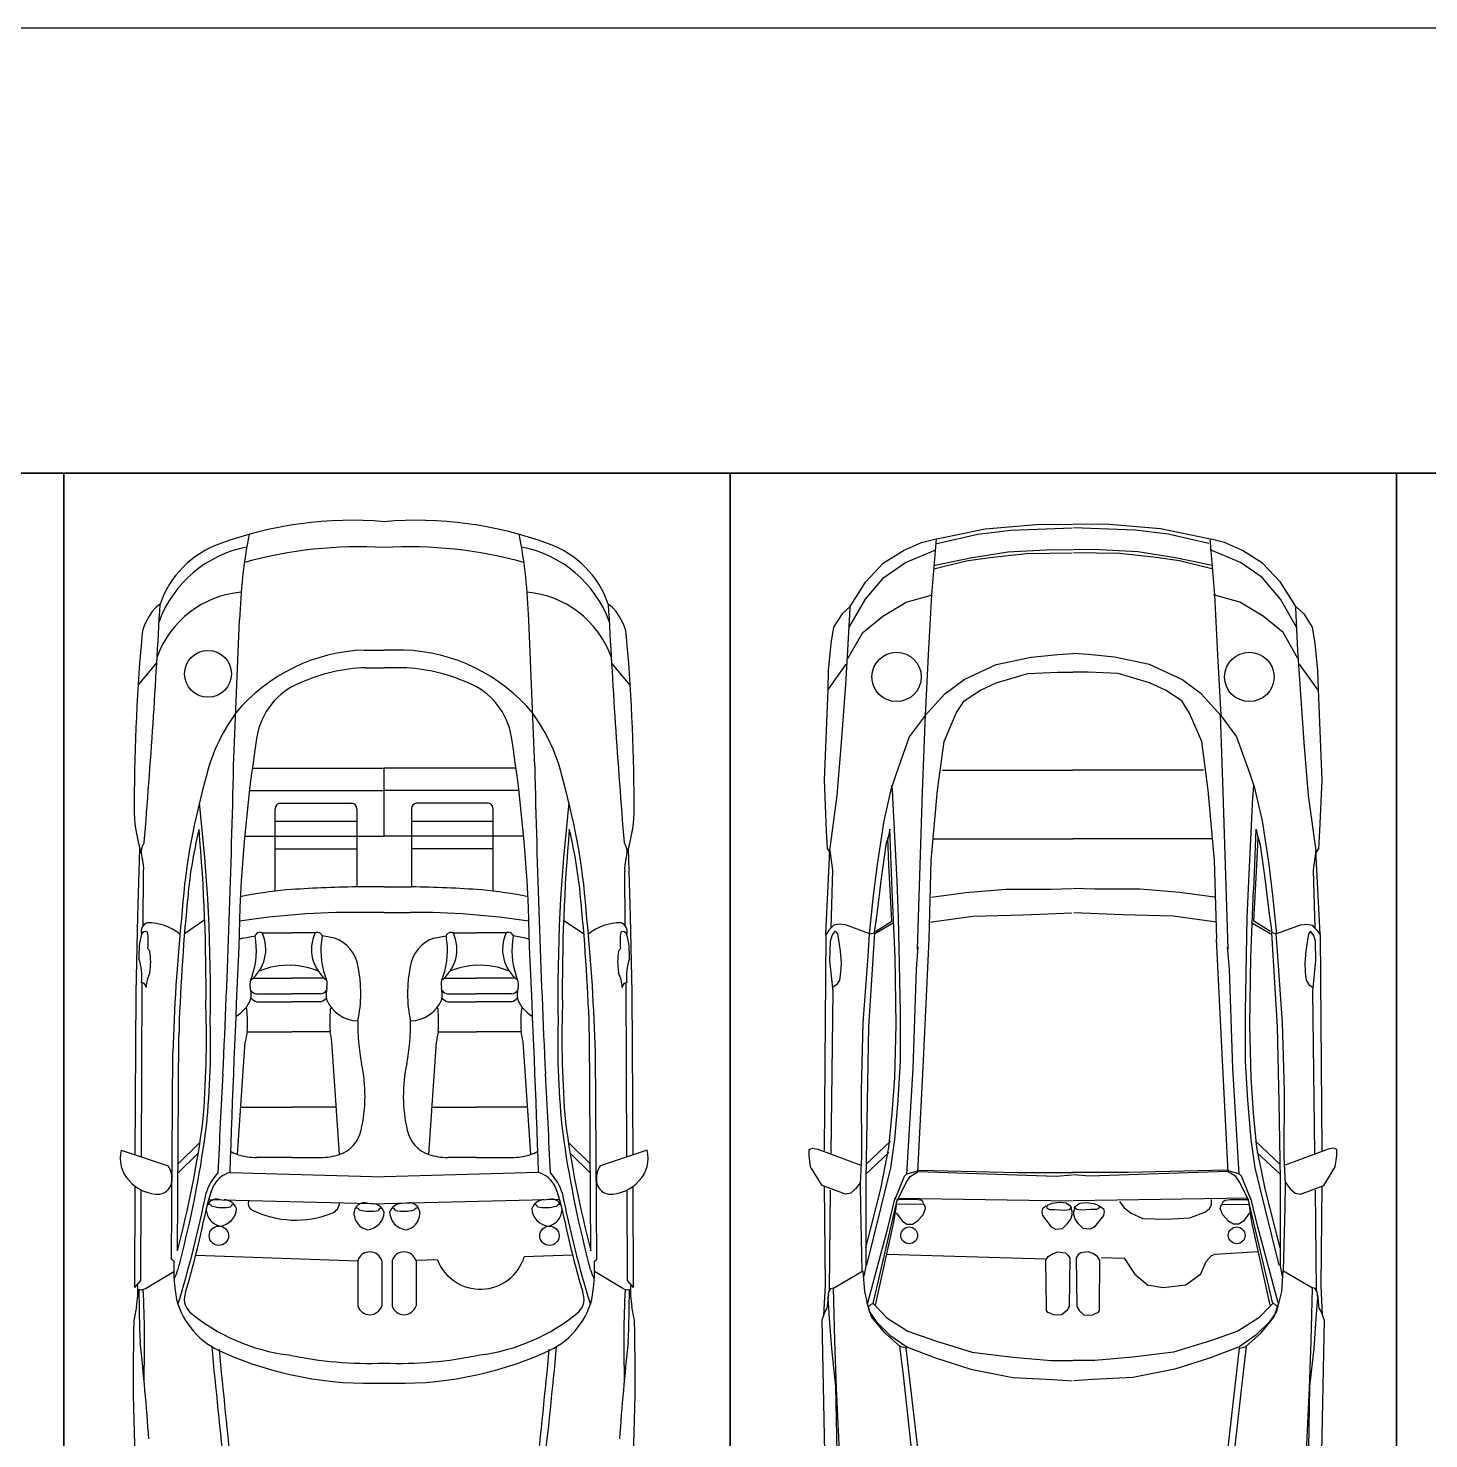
# Model space of a CAD drawing. Header units: inches. Extents: x 478327 to 492265, y -26791 to -22136.
# Drawn here: x 481550.1 to 481760.9, y -23065 to -22852.5 of the extents above; entities that cross this region are included whole.
import ezdxf

# ---------------------------------------------------------------- set-up
doc = ezdxf.new("R2010")
doc.units = ezdxf.units.IN
doc.header["$MEASUREMENT"] = 0
for name, color, linetype in [('ceco.net 92', 9, 'Continuous'), ('ceco.net 93', 161, 'Continuous'), ('Parking', 7, 'Continuous')]:
    doc.layers.add(name, color=color, linetype=linetype)

msp = doc.modelspace()

# ---------------------------------------------------------------- linework, layer by layer
at = {"layer": 'ceco.net 92', "linetype": 'ByBlock', "ltscale": 0.4}
for p, q in [((481581, -22963.68), (481581.905, -22941.603)), ((481626.325, -22963.68), (481625.42, -22941.603)), ((481600.676, -22946.175), (481603.663, -22946.175)), ((481606.649, -22946.175), (481603.663, -22946.175)), ((481566.631, -22951.491), (481569.441, -22948.111)), ((481600.889, -22948.837), (481603.663, -22948.837)), ((481606.436, -22948.837), (481603.663, -22948.837)), ((481640.694, -22951.491), (481637.885, -22948.111)), ((481583.82, -22963.956), (481603.663, -22963.956)), ((481623.505, -22963.956), (481603.663, -22963.956)), ((481603.663, -22974.216), (481603.663, -22963.956)), ((481583.39, -22967.322), (481603.663, -22967.322)), ((481623.936, -22967.322), (481603.663, -22967.322)), ((481587.231, -22982.485), (481587.231, -22970.095)), ((481587.967, -22969.221), (481598.816, -22969.221)), ((481599.552, -22970.095), (481599.552, -22981.849)), ((481607.773, -22970.095), (481607.773, -22981.849)), ((481619.359, -22969.221), (481608.509, -22969.221)), ((481620.095, -22982.485), (481620.095, -22970.095)), ((481599.552, -22971.99), (481587.231, -22971.99)), ((481620.095, -22971.99), (481607.773, -22971.99)), ((481582.665, -22974.216), (481603.663, -22974.216)), ((481624.661, -22974.216), (481603.663, -22974.216)), ((481566.601, -22986.318), (481566.869, -22976.066)), ((481587.231, -22976.101), (481599.552, -22976.101)), ((481620.095, -22976.101), (481607.773, -22976.101)), ((481640.724, -22986.318), (481640.456, -22976.066)), ((481567.404, -22987.676), (481567.45, -22979.474)), ((481639.922, -22987.676), (481639.876, -22979.474)), ((481603.663, -22981.849), (481599.552, -22981.849)), ((481603.663, -22981.849), (481607.773, -22981.849)), ((481566.309, -22997.77), (481566.601, -22986.318)), ((481573.604, -22988.88), (481576.653, -22986.774)), ((481603.663, -22985.678), (481599.73, -22985.678)), ((481603.663, -22985.678), (481607.595, -22985.678)), ((481633.73, -22988.973), (481630.669, -22986.881)), ((481641.017, -22997.77), (481640.724, -22986.318)), ((481582.394, -22989.54), (481584.233, -22989.232)), ((481585.298, -22988.779), (481589.762, -22988.779)), ((481593.26, -22988.779), (481589.762, -22988.779)), ((481596.165, -22989.54), (481594.326, -22989.232)), ((481611.161, -22989.54), (481613, -22989.232)), ((481614.065, -22988.779), (481617.563, -22988.779)), ((481622.027, -22988.779), (481617.563, -22988.779)), ((481624.931, -22989.54), (481623.093, -22989.232)), ((481583.876, -22995.609), (481589.762, -22995.609)), ((481594.682, -22995.609), (481589.762, -22995.609)), ((481612.643, -22995.609), (481617.563, -22995.609)), ((481623.449, -22995.609), (481617.563, -22995.609)), ((481566.201, -23022.194), (481566.309, -22997.77)), ((481567.116, -23022.501), (481567.231, -22996.24)), ((481640.21, -23022.501), (481640.094, -22996.24)), ((481641.124, -23022.194), (481641.017, -22997.77)), ((481584.457, -22997.969), (481589.762, -22997.969)), ((481584.471, -22999.13), (481589.762, -22999.13)), ((481594.101, -22997.969), (481589.762, -22997.969)), ((481594.088, -22999.13), (481589.762, -22999.13)), ((481613.224, -22997.969), (481617.563, -22997.969)), ((481613.238, -22999.13), (481617.563, -22999.13)), ((481622.868, -22997.969), (481617.563, -22997.969)), ((481622.854, -22999.13), (481617.563, -22999.13)), ((481583.023, -23003.693), (481589.762, -23003.693)), ((481595.536, -23003.693), (481589.762, -23003.693)), ((481611.789, -23003.693), (481617.563, -23003.693)), ((481624.303, -23003.693), (481617.563, -23003.693)), ((481572.532, -23036.66), (481572.743, -23004.34)), ((481581.605, -23022.159), (481582.752, -23005.181)), ((481596.954, -23022.159), (481595.807, -23005.181)), ((481610.372, -23022.159), (481611.519, -23005.181)), ((481625.72, -23022.159), (481624.573, -23005.181)), ((481634.793, -23036.66), (481634.582, -23004.34)), ((481571.648, -23037.904), (481571.859, -23006.805)), ((481635.677, -23037.904), (481635.466, -23006.805)), ((481582.088, -23015.017), (481589.762, -23015.017)), ((481596.471, -23015.017), (481589.762, -23015.017)), ((481610.854, -23015.017), (481617.563, -23015.017)), ((481625.238, -23015.017), (481617.563, -23015.017)), ((481572.617, -23023.613), (481575.933, -23020.343)), ((481634.708, -23023.613), (481631.392, -23020.343)), ((481564.091, -23021.485), (481571.14, -23023.853)), ((481572.609, -23024.96), (481575.672, -23021.963)), ((481589.762, -23022.599), (481584.46, -23022.599)), ((481589.762, -23022.599), (481594.099, -23022.599)), ((481617.563, -23022.599), (481613.227, -23022.599)), ((481617.563, -23022.599), (481622.865, -23022.599)), ((481634.717, -23024.96), (481631.653, -23021.963)), ((481643.235, -23021.485), (481636.186, -23023.853)), ((481580.414, -23024.842), (481603.663, -23025.515)), ((481626.912, -23024.842), (481603.663, -23025.515)), ((481566.113, -23042.166), (481566.181, -23026.919)), ((481567.034, -23041.114), (481567.094, -23027.481)), ((481640.292, -23041.114), (481640.232, -23027.481)), ((481641.212, -23042.166), (481641.145, -23026.919)), ((481577.259, -23028.905), (481603.663, -23029.555)), ((481630.066, -23028.905), (481603.663, -23029.555)), ((481572.02, -23038.198), (481571.648, -23037.904)), ((481575.307, -23037.275), (481599.689, -23038.141)), ((481599.689, -23038.141), (481599.689, -23044.922)), ((481603.301, -23038.141), (481603.301, -23044.922)), ((481604.843, -23038.141), (481604.843, -23044.922)), ((481611.686, -23037.997), (481608.446, -23038.112)), ((481608.455, -23038.141), (481608.455, -23044.922)), ((481632.019, -23037.275), (481624.754, -23037.533)), ((481635.306, -23038.198), (481635.677, -23037.904)), ((481567.76, -23042.323), (481571.997, -23039.769)), ((481639.565, -23042.323), (481635.328, -23039.769)), ((481566.113, -23042.166), (481567.034, -23041.114)), ((481641.212, -23042.166), (481640.292, -23041.114))]:
    msp.add_line(p, q, dxfattribs=at)
for centre, radius in [((481577.142, -22949.752), 3.53), ((481578.781, -23034.378), 1.46), ((481628.544, -23034.378), 1.46)]:
    msp.add_circle(centre, radius, dxfattribs=at)
for centre, radius, start, end in [((481598.784, -22984.373), 57.733, 85.15275, 110.11772), ((481608.541, -22984.373), 57.733, 69.88228, 94.84725), ((481664.843, -22944.228), 82.98, 169.24931, 178.18705), ((481542.482, -22944.228), 82.98, 1.81295, 10.75069), ((481586.204, -22947.852), 17.462, 100.65667, 160.05637), ((481583.916, -22944.102), 14.806, 109.69244, 160.85492), ((481599.95, -22994.895), 64.267, 86.68831, 105.63873), ((481607.375, -22994.895), 64.267, 74.36127, 93.31169), ((481621.121, -22947.852), 17.462, 19.94363, 79.34333), ((481623.409, -22944.102), 14.806, 19.14508, 70.30756), ((481583.486, -22952.288), 14.893, 95.18545, 159.95994), ((481623.839, -22952.288), 14.893, 20.04006, 84.81455), ((481574.347, -22944.975), 7.234, 127.64394, 179.74125), ((480351.74, -22876.637), 1219.797, 355.366428, 357.057854), ((482855.586, -22876.637), 1219.797, 182.942146, 184.633572), ((481632.978, -22944.975), 7.234, 0.25875, 52.35606), ((481871.531, -22970.631), 305.5, 175.17651, 180.02156), ((481601.615, -22972.594), 26.436, 92.03429, 140.11434), ((481605.711, -22972.594), 26.436, 39.88566, 87.96571), ((481335.795, -22970.631), 305.5, 359.97844, 4.82349), ((481601.865, -22975.464), 26.645, 92.09839, 114.04365), ((481605.46, -22975.464), 26.645, 65.95635, 87.90161), ((481594.903, -22960.912), 10.527, 111.71014, 170.89698), ((481612.422, -22960.912), 10.527, 9.10302, 68.28986), ((481603.579, -22971.846), 27.524, 143.93427, 167.70684), ((481603.747, -22971.846), 27.524, 12.29316, 36.06573), ((481810.853, -22994.723), 229.108, 171.09195, 179.03344), ((481396.472, -22994.723), 229.108, 0.96656, 8.90805), ((479647.167, -22919.95), 1934.327, 357.33196, 358.704602), ((483560.158, -22919.95), 1934.327, 181.295398, 182.66804), ((481674.104, -22993.313), 101.178, 164.33052, 176.21711), ((481533.222, -22993.313), 101.178, 3.78289, 15.66948), ((481327.184, -22998.076), 250.334, 359.066, 6.6276), ((481588.132, -22970.107), 0.901, 100.52916, 179.26727), ((481598.651, -22970.107), 0.901, 0.73273, 79.47084), ((481608.674, -22970.107), 0.901, 100.52916, 179.26727), ((481619.194, -22970.107), 0.901, 0.73273, 79.47084), ((481880.142, -22998.076), 250.334, 173.3724, 180.934), ((481589.922, -22969.707), 23.913, 182.48827, 197.29565), ((481617.404, -22969.707), 23.913, 342.70435, 357.51173), ((481642.81, -22989.602), 68.994, 166.23059, 175.48677), ((481304.62, -22997.032), 272.226, 359.43889, 5.02657), ((481902.705, -22997.032), 272.226, 174.97343, 180.56111), ((481564.515, -22989.602), 68.994, 4.51323, 13.76941), ((481569.791, -22976.69), 2.704, 145.96272, 202.84642), ((481637.534, -22976.69), 2.704, 337.15358, 34.03728), ((481562.412, -22979.038), 5.056, 355.05314, 14.87788), ((481644.913, -22979.038), 5.056, 165.12212, 184.94686), ((481595.451, -23050.004), 68.017, 95.45938, 101.38089), ((481601.801, -23160.404), 178.569, 90.72142, 94.11726), ((481605.525, -23160.404), 178.569, 85.88274, 89.27858), ((481611.875, -23050.004), 68.017, 78.61911, 84.54062), ((481863.166, -23012.748), 290.544, 174.35585, 178.34187), ((481344.16, -23012.748), 290.544, 1.65813, 5.64415), ((481568.552, -22988.611), 1.481, 111.72869, 193.40795), ((481567.966, -22995.302), 8.066, 52.04383, 89.73319), ((481862.281, -23015.212), 290.544, 174.35585, 178.34187), ((481599.252, -23100.043), 114.366, 89.76048, 98.73939), ((481608.073, -23100.043), 114.366, 81.26061, 90.23952), ((481345.044, -23015.212), 290.544, 1.65813, 5.64415), ((481639.359, -22995.302), 8.066, 90.26681, 127.95617), ((481638.773, -22988.611), 1.481, 346.59205, 68.27131), ((481580.105, -22992.102), 13.369, 166.3848, 182.31568), ((481567.734, -22989.292), 0.708, 65.20591, 151.60733), ((481560.273, -22990.079), 7.889, 352.58524, 10.44837), ((481580.005, -22991.24), 5.838, 307.07267, 24.92882), ((481572.65, -22991.413), 11.787, 340.80124, 10.66299), ((481584.951, -22989.442), 0.748, 62.31818, 163.66705), ((481598.554, -22991.24), 5.838, 155.07118, 232.92733), ((481593.608, -22989.442), 0.748, 16.33295, 117.68182), ((481605.909, -22991.413), 11.787, 169.33701, 199.19876), ((481608.771, -22991.24), 5.838, 307.07267, 24.92882), ((481601.416, -22991.413), 11.787, 340.80124, 10.66299), ((481613.718, -22989.442), 0.748, 62.31818, 163.66705), ((481627.321, -22991.24), 5.838, 155.07118, 232.92733), ((481622.375, -22989.442), 0.748, 16.33295, 117.68182), ((481634.676, -22991.413), 11.787, 169.33701, 199.19876), ((481647.052, -22990.079), 7.889, 169.55163, 187.41476), ((481639.591, -22989.292), 0.708, 28.39267, 114.79409), ((481627.221, -22992.102), 13.369, 357.68432, 13.6152), ((481569.306, -22990.574), 1.318, 203.40773, 226.84543), ((485385.137, -23160.538), 3807.142, 177.445559, 177.95741), ((481584.137, -22994.603), 5.354, 109.00232, 115.90523), ((481594.421, -22994.603), 5.354, 7.61599, 70.99768), ((481612.904, -22994.603), 5.354, 109.00232, 172.38401), ((481623.188, -22994.603), 5.354, 64.09477, 70.99768), ((477822.189, -23160.538), 3807.142, 2.04259, 2.554441), ((481638.02, -22990.574), 1.318, 313.15457, 336.59227), ((481558.335, -22995.386), 8.848, 354.60527, 18.06689), ((481556.949, -22993.163), 11.57, 352.10007, 8.08579), ((481650.376, -22993.163), 11.57, 171.91421, 187.89993), ((481648.991, -22995.386), 8.848, 161.93311, 185.39473), ((481573.244, -22997.178), 5.409, 153.3599, 177.98376), ((481585.727, -22996.469), 2.276, 148.76482, 192.67953), ((481589.171, -23004.588), 10.943, 86.90139, 113.46232), ((481589.388, -23004.588), 10.943, 66.53768, 88.03929), ((481592.832, -22996.469), 2.276, 347.32047, 31.23518), ((481580.417, -22997.914), 19.725, 348.03706, 11.76209), ((481626.909, -22997.914), 19.725, 168.23791, 191.96294), ((481614.494, -22996.469), 2.276, 148.76482, 192.67953), ((481617.937, -23004.588), 10.943, 91.96071, 113.46232), ((481618.155, -23004.588), 10.943, 66.53768, 93.09861), ((481621.599, -22996.469), 2.276, 347.32047, 31.23518), ((481634.081, -22997.178), 5.409, 2.01624, 26.6401), ((481566.972, -22997.072), 0.871, 5.53786, 78.62825), ((481579.664, -22997.997), 3.977, 348.05537, 14.98799), ((481584.631, -22996.717), 1.264, 215.66924, 262.09406), ((481593.927, -22996.717), 1.264, 277.90594, 324.33076), ((481598.894, -22997.997), 3.977, 165.01201, 191.94463), ((481608.431, -22997.997), 3.977, 348.05537, 14.98799), ((481613.398, -22996.717), 1.264, 215.66924, 262.09406), ((481622.694, -22996.717), 1.264, 277.90594, 324.33076), ((481627.661, -22997.997), 3.977, 165.01201, 191.94463), ((481640.354, -22997.072), 0.871, 101.37175, 174.46214), ((481420.4, -23004.487), 156.507, 355.3262, 1.75351), ((481578.802, -22996.861), 5.142, 299.38487, 337.60254), ((481584.864, -22997.562), 1.616, 218.5437, 255.91125), ((481593.694, -22997.562), 1.616, 284.08875, 321.4563), ((481599.757, -22996.861), 5.142, 202.39746, 269.5168), ((481607.568, -22996.861), 5.142, 270.4832, 337.60254), ((481613.631, -22997.562), 1.616, 218.5437, 255.91125), ((481622.461, -22997.562), 1.616, 284.08875, 321.4563), ((481628.524, -22996.861), 5.142, 202.39746, 240.61513), ((481786.926, -23004.487), 156.507, 178.24649, 184.6738), ((481582.454, -23000.357), 0.553, 5.14732, 40.39237), ((481562.862, -23002.206), 20.232, 356.15266, 5.38676), ((481615.696, -23002.206), 20.232, 174.61324, 183.84734), ((481596.104, -23000.357), 0.553, 139.60763, 174.85268), ((481628.986, -23002.764), 29.282, 178.51118, 191.19139), ((481578.339, -23002.764), 29.282, 348.80861, 1.48882), ((481611.221, -23000.357), 0.553, 5.14732, 40.39237), ((481591.629, -23002.206), 20.232, 356.15266, 5.38676), ((481644.463, -23002.206), 20.232, 174.61324, 183.84734), ((481624.871, -23000.357), 0.553, 139.60763, 174.85268), ((481463.968, -23005.787), 113.574, 353.3728, 1.83178), ((481626.18, -23012.308), 44.009, 168.54011, 170.6809), ((481552.378, -23012.308), 44.009, 9.3191, 11.45989), ((481654.947, -23012.308), 44.009, 168.54011, 170.6809), ((481581.145, -23012.308), 44.009, 9.3191, 11.45989), ((481743.357, -23005.787), 113.574, 178.16822, 186.6272), ((481577.992, -23013.288), 22.789, 346.79516, 12.26599), ((481629.333, -23013.288), 22.789, 167.73401, 193.20484), ((482571.064, -23067.893), 993.355, 176.658433, 177.52077), ((480636.261, -23067.893), 993.355, 2.47923, 3.341567), ((481414.472, -22995.206), 163.406, 345.30416, 352.25067), ((481414.87, -22996.861), 163.406, 345.30416, 352.25067), ((481595.319, -23017.47), 4.966, 289.21899, 348.09574), ((481612.007, -23017.47), 4.966, 191.90426, 250.78101), ((481792.455, -22996.861), 163.406, 187.74933, 194.69584), ((481792.853, -22995.206), 163.406, 187.74933, 194.69584), ((481568.73, -23022.748), 4.808, 164.76894, 223.8838), ((481583.24, -23017.47), 4.966, 236.92574, 250.78101), ((481584.676, -23011.702), 10.899, 253.6324, 268.86244), ((481593.882, -23011.702), 10.899, 271.13756, 286.3676), ((481613.443, -23011.702), 10.899, 253.6324, 268.86244), ((481622.649, -23011.702), 10.899, 271.13756, 286.3676), ((481624.085, -23017.47), 4.966, 289.21899, 303.07426), ((481638.595, -23022.748), 4.808, 316.1162, 15.23106), ((481568.582, -23025.676), 3.141, 356.29886, 35.47946), ((481583.963, -23030.094), 7.422, 135.83634, 162.83141), ((481581.621, -23028.819), 4.156, 106.88341, 155.18378), ((481625.705, -23028.819), 4.156, 24.81622, 73.11659), ((481623.363, -23030.094), 7.422, 17.16859, 44.16366), ((481638.743, -23025.676), 3.141, 144.52054, 183.70114), ((481569.824, -23022.021), 6.105, 221.68517, 270.51511), ((481569.474, -23025.92), 2.243, 280.40611, 1.053), ((481611.881, -23039.043), 36.076, 160.62543, 169.30402), ((481595.444, -23039.043), 36.076, 10.69598, 19.37457), ((481637.852, -23025.92), 2.243, 178.947, 259.59389), ((481637.501, -23022.021), 6.105, 269.48489, 318.31483), ((481412.866, -22995.306), 167.214, 342.81814, 348.75861), ((481578.437, -23030.42), 1.559, 72.20232, 183.84928), ((481577.29, -23030.164), 0.5, 30.33022, 120.42504), ((481579.467, -23031.086), 2.138, 22.91467, 86.83422), ((481580.988, -23030.102), 0.432, 78.35564, 166.14579), ((481584.27, -23029.543), 1.085, 152.15776, 236.48685), ((481595.155, -23029.29), 1.81, 290.94803, 357.37538), ((481600.664, -23030.977), 1.559, 72.20232, 183.84928), ((481601.694, -23031.643), 2.138, 22.91467, 86.83422), ((481606.45, -23031.643), 2.138, 93.16578, 157.08533), ((481607.479, -23030.977), 1.559, 356.15072, 107.79768), ((481627.859, -23031.086), 2.138, 93.16578, 157.08533), ((481626.337, -23030.102), 0.432, 13.85421, 101.64436), ((481628.888, -23030.42), 1.559, 356.15072, 107.79768), ((481630.035, -23030.164), 0.5, 59.57496, 149.66978), ((481794.459, -22995.306), 167.214, 191.24139, 197.18186), ((481579.536, -23030.342), 2.662, 183.93876, 256.434), ((481579.33, -23023.893), 6.23, 255.03428, 281.46801), ((481578.634, -23030.139), 2.803, 275.68448, 357.66603), ((481590.333, -23017.114), 14.906, 243.45042, 291.5249), ((481601.764, -23030.899), 2.662, 183.93876, 256.434), ((481599.517, -23030.721), 0.5, 30.33022, 120.42504), ((481601.557, -23024.45), 6.23, 255.03428, 281.46801), ((481600.862, -23030.697), 2.803, 275.68448, 357.66603), ((481603.215, -23030.659), 0.432, 78.35564, 166.14579), ((481607.282, -23030.697), 2.803, 182.33397, 264.31552), ((481604.928, -23030.659), 0.432, 13.85421, 101.64436), ((481606.586, -23024.45), 6.23, 258.53199, 284.96572), ((481606.38, -23030.899), 2.662, 283.566, 356.06124), ((481608.626, -23030.721), 0.5, 59.57496, 149.66978), ((481628.691, -23030.139), 2.803, 182.33397, 264.31552), ((481627.995, -23023.893), 6.23, 258.53199, 284.96572), ((481627.789, -23030.342), 2.662, 283.566, 356.06124), ((481455.053, -23007.218), 123.953, 343.28472, 348.3031), ((481752.273, -23007.218), 123.953, 191.6969, 196.71528), ((481598.572, -23039.367), 26.578, 177.47914, 190.01312), ((481601.495, -23038.688), 1.887, 16.85135, 163.14865), ((481606.649, -23038.688), 1.887, 16.85135, 163.14865), ((481618.14, -23035.507), 6.918, 201.09797, 342.96703), ((481608.753, -23039.367), 26.578, 349.98688, 2.52086), ((481563.742, -23036.553), 9.356, 332.45443, 349.14344), ((481643.584, -23036.553), 9.356, 190.85656, 207.54557), ((481551.254, -23042.727), 15.324, 351.12075, 3.93374), ((481567.044, -23040.973), 1.528, 252.13324, 297.96287), ((481744.758, -23042.386), 178.01, 180.02762, 182.58587), ((481382.589, -23050.661), 185.002, 358.32591, 2.54173), ((481640.281, -23040.973), 1.528, 242.03713, 287.86676), ((481824.736, -23050.661), 185.002, 177.45827, 181.67409), ((481462.568, -23042.386), 178.01, 357.41413, 359.97238), ((481656.072, -23042.727), 15.324, 176.06626, 188.87925), ((481583.991, -23040.825), 12.016, 195.26427, 247.48874), ((481576.361, -23043.89), 2.786, 158.49285, 223.67181), ((481623.334, -23040.825), 12.016, 292.51126, 344.73573), ((481630.965, -23043.89), 2.786, 316.32819, 21.50715), ((481688.004, -23070.239), 124.182, 168.31696, 169.27633), ((481592.865, -23023.73), 28.821, 230.016, 262.94144), ((481601.495, -23044.375), 1.887, 196.85135, 343.14865), ((481606.649, -23044.375), 1.887, 196.85135, 343.14865), ((481614.46, -23023.73), 28.821, 277.05856, 309.984), ((481519.322, -23070.239), 124.182, 10.72367, 11.68304), ((481849.953, -23054.929), 284.069, 178.42713, 184.46091), ((481357.373, -23054.929), 284.069, 355.53909, 1.57287), ((481238.616, -23087.164), 330.364, 3.85539, 6.38619), ((481968.71, -23087.164), 330.364, 173.61381, 176.14461), ((482631.146, -22951.501), 1058.14, 185.399043, 187.476572), ((482632.248, -22951.882), 1058.14, 185.399043, 187.476572), ((481601.424, -23002.299), 54.298, 246.05932, 272.36308), ((481601.545, -22993.76), 59.834, 258.21425, 272.02841), ((481605.901, -23002.299), 54.298, 267.63692, 293.94068), ((481605.781, -22993.76), 59.834, 267.97159, 281.78575), ((480575.078, -22951.882), 1058.14, 352.523428, 354.600957), ((480576.179, -22951.501), 1058.14, 352.523428, 354.600957)]:
    msp.add_arc(centre, radius, start, end, dxfattribs=at)
at = {"layer": 'ceco.net 93'}
for p, q in [((481694.14, -22927.918), (481701.857, -22927.285)), ((481701.857, -22927.285), (481707.297, -22927.221)), ((481712.828, -22927.285), (481707.389, -22927.221)), ((481720.545, -22927.918), (481712.828, -22927.285)), ((481684.531, -22929.984), (481686.759, -22929.426)), ((481686.759, -22929.426), (481686.043, -22937.873)), ((481686.866, -22929.438), (481694.14, -22927.918)), ((481686.866, -22930.134), (481693.002, -22928.741)), ((481693.002, -22928.741), (481697.999, -22928.108)), ((481697.999, -22928.108), (481704.64, -22927.854)), ((481704.64, -22927.854), (481707.233, -22927.791)), ((481710.045, -22927.854), (481707.452, -22927.791)), ((481716.687, -22928.108), (481710.045, -22927.854)), ((481721.684, -22928.741), (481716.687, -22928.108)), ((481727.819, -22929.438), (481720.545, -22927.918)), ((481727.819, -22930.134), (481721.684, -22928.741)), ((481727.926, -22929.426), (481728.643, -22937.873)), ((481730.155, -22929.984), (481727.926, -22929.426)), ((481678.8, -22933.092), (481681.824, -22931.179)), ((481681.824, -22931.179), (481684.531, -22929.984)), ((481682.143, -22933.012), (481686.68, -22931.099)), ((481691.926, -22932.287), (481697.556, -22931.401)), ((481694.836, -22932.224), (481700.339, -22931.654)), ((481697.556, -22931.401), (481704.261, -22931.021)), ((481700.339, -22931.654), (481707.233, -22931.527)), ((481704.261, -22931.021), (481707.297, -22931.084)), ((481710.425, -22931.021), (481707.389, -22931.084)), ((481714.346, -22931.654), (481707.452, -22931.527)), ((481717.129, -22931.401), (481710.425, -22931.021)), ((481719.849, -22932.224), (481714.346, -22931.654)), ((481722.759, -22932.287), (481717.129, -22931.401)), ((481732.543, -22933.012), (481728.006, -22931.099)), ((481732.861, -22931.179), (481730.155, -22929.984)), ((481735.886, -22933.092), (481732.861, -22931.179)), ((481676.093, -22935.96), (481678.8, -22933.092)), ((481678.879, -22935.243), (481682.143, -22933.012)), ((481686.36, -22933.427), (481691.926, -22932.287)), ((481686.424, -22933.934), (481691.294, -22932.731)), ((481691.294, -22932.731), (481694.836, -22932.224)), ((481723.391, -22932.731), (481719.849, -22932.224)), ((481728.325, -22933.427), (481722.759, -22932.287)), ((481728.262, -22933.934), (481723.391, -22932.731)), ((481735.806, -22935.243), (481732.543, -22933.012)), ((481738.592, -22935.96), (481735.886, -22933.092)), ((481673.785, -22939.626), (481676.093, -22935.96)), ((481676.093, -22938.51), (481678.879, -22935.243)), ((481738.592, -22938.51), (481735.806, -22935.243)), ((481740.9, -22939.626), (481738.592, -22935.96)), ((481682.222, -22938.989), (481686.202, -22937.873)), ((481686.043, -22937.873), (481685.565, -22946.878)), ((481732.463, -22938.989), (481728.483, -22937.873)), ((481728.643, -22937.873), (481729.12, -22946.878)), ((481673.785, -22939.626), (481672.591, -22940.742)), ((481673.467, -22946.24), (481673.785, -22939.865)), ((481673.626, -22942.814), (481676.093, -22938.51)), ((481673.785, -22939.865), (481673.785, -22939.626)), ((481678.72, -22941.061), (481682.222, -22938.989)), ((481735.965, -22941.061), (481732.463, -22938.989)), ((481741.059, -22942.814), (481738.592, -22938.51)), ((481740.9, -22939.865), (481740.9, -22939.626)), ((481740.9, -22939.626), (481742.094, -22940.742)), ((481741.219, -22946.24), (481740.9, -22939.865)), ((481672.591, -22940.742), (481671.318, -22942.734)), ((481675.696, -22943.531), (481678.72, -22941.061)), ((481738.99, -22943.531), (481735.965, -22941.061)), ((481742.094, -22940.742), (481743.368, -22942.734)), ((481671.318, -22942.734), (481670.92, -22945.204)), ((481673.467, -22947.436), (481675.696, -22943.531)), ((481741.219, -22947.436), (481738.99, -22943.531)), ((481743.368, -22942.734), (481743.766, -22945.204)), ((481670.92, -22945.204), (481670.522, -22949.269)), ((481673.148, -22951.341), (481673.467, -22946.24)), ((481685.565, -22946.878), (481685.088, -22956.042)), ((481701.072, -22947.256), (481705.053, -22946.825)), ((481705.053, -22946.825), (481707.312, -22946.718)), ((481709.632, -22946.825), (481707.373, -22946.718)), ((481713.613, -22947.256), (481709.632, -22946.825)), ((481729.12, -22946.878), (481729.598, -22956.042)), ((481741.537, -22951.341), (481741.219, -22946.24)), ((481743.766, -22945.204), (481744.164, -22949.269)), ((481670.442, -22952.217), (481673.228, -22948.312)), ((481690.959, -22950.595), (481695.801, -22948.333)), ((481695.801, -22948.333), (481701.072, -22947.256)), ((481718.885, -22948.333), (481713.613, -22947.256)), ((481723.726, -22950.595), (481718.885, -22948.333)), ((481744.243, -22952.217), (481741.457, -22948.312)), ((481670.522, -22949.269), (481670.442, -22952.137)), ((481688.054, -22952.75), (481690.959, -22950.595)), ((481693.434, -22952.211), (481695.801, -22951.134)), ((481695.801, -22951.134), (481700.534, -22949.734)), ((481700.534, -22949.734), (481705.053, -22949.518)), ((481705.053, -22949.518), (481707.312, -22949.518)), ((481709.632, -22949.518), (481707.373, -22949.518)), ((481714.151, -22949.734), (481709.632, -22949.518)), ((481718.885, -22951.134), (481714.151, -22949.734)), ((481721.252, -22952.211), (481718.885, -22951.134)), ((481726.631, -22952.75), (481723.726, -22950.595)), ((481744.164, -22949.269), (481744.243, -22952.137)), ((481670.442, -22952.137), (481669.885, -22965.764)), ((481672.512, -22960.106), (481673.148, -22951.341)), ((481685.042, -22956.089), (481688.054, -22952.75)), ((481690.959, -22953.827), (481693.434, -22952.211)), ((481723.726, -22953.827), (481721.252, -22952.211)), ((481729.643, -22956.089), (481726.631, -22952.75)), ((481742.174, -22960.106), (481741.537, -22951.341)), ((481744.243, -22952.137), (481744.8, -22965.764)), ((481689.776, -22955.658), (481690.959, -22953.827)), ((481724.91, -22955.658), (481723.726, -22953.827)), ((481685.088, -22956.042), (481682.7, -22959.23)), ((481684.719, -22967.507), (481685.15, -22955.873)), ((481687.947, -22959.967), (481689.776, -22955.658)), ((481726.738, -22959.967), (481724.91, -22955.658)), ((481729.966, -22967.507), (481729.536, -22955.873)), ((481729.598, -22956.042), (481731.986, -22959.23)), ((481682.7, -22959.23), (481680.71, -22964.808)), ((481731.986, -22959.23), (481733.975, -22964.808)), ((481671.875, -22968.075), (481672.512, -22960.106)), ((481686.979, -22967.291), (481687.947, -22959.967)), ((481727.707, -22967.291), (481726.738, -22959.967)), ((481742.81, -22968.075), (481742.174, -22960.106)), ((481669.885, -22965.764), (481670.203, -22973.415)), ((481680.71, -22964.808), (481680.073, -22966.8)), ((481687.7, -22964.264), (481707.343, -22964.264)), ((481726.985, -22964.264), (481707.343, -22964.264)), ((481733.975, -22964.808), (481734.612, -22966.8)), ((481744.8, -22965.764), (481744.482, -22973.415)), ((481670.681, -22976.762), (481671.875, -22968.075)), ((481680.092, -22966.506), (481678.874, -22971.872)), ((481680.173, -22967.238), (481680.092, -22966.506)), ((481680.254, -22968.376), (481680.173, -22967.238)), ((481683.966, -22991.204), (481684.719, -22967.507)), ((481686.01, -22977.847), (481686.979, -22967.291)), ((481728.675, -22977.847), (481727.707, -22967.291)), ((481730.719, -22991.204), (481729.966, -22967.507)), ((481734.431, -22968.376), (481734.512, -22967.238)), ((481734.512, -22967.238), (481734.593, -22966.506)), ((481734.593, -22966.506), (481735.811, -22971.872)), ((481744.004, -22976.762), (481742.81, -22968.075)), ((481680.863, -22980.977), (481680.254, -22968.376)), ((481733.822, -22980.977), (481734.431, -22968.376)), ((481678.874, -22971.872), (481677.859, -22978.457)), ((481735.811, -22971.872), (481736.826, -22978.457)), ((481670.203, -22973.415), (481670.363, -22976.044)), ((481679.483, -22974.433), (481679.158, -22975.489)), ((481679.767, -22973.172), (481679.483, -22974.636)), ((481679.645, -22978.579), (481679.483, -22974.433)), ((481680.133, -22982.277), (481679.767, -22973.172)), ((481734.553, -22982.277), (481734.918, -22973.172)), ((481734.918, -22973.172), (481735.202, -22974.636)), ((481735.04, -22978.579), (481735.202, -22974.433)), ((481735.202, -22974.433), (481735.527, -22975.489)), ((481744.482, -22973.415), (481744.323, -22976.044)), ((481670.124, -22988.954), (481670.761, -22976.363)), ((481670.363, -22976.044), (481670.84, -22976.762)), ((481670.761, -22976.363), (481671.159, -22979.312)), ((481679.158, -22975.489), (481678.427, -22980.936)), ((481686.312, -22974.608), (481707.343, -22974.608)), ((481728.373, -22974.608), (481707.343, -22974.608)), ((481735.527, -22975.489), (481736.258, -22980.936)), ((481743.925, -22976.363), (481743.527, -22979.312)), ((481744.323, -22976.044), (481743.845, -22976.762)), ((481744.562, -22988.954), (481743.925, -22976.363)), ((481677.859, -22978.457), (481677.291, -22983.131)), ((481680.092, -22986.992), (481679.645, -22978.579)), ((481685.688, -22989.696), (481686.01, -22977.847)), ((481728.998, -22989.696), (481728.675, -22977.847)), ((481734.593, -22986.992), (481735.04, -22978.579)), ((481736.826, -22978.457), (481737.395, -22983.131)), ((481671.159, -22979.312), (481670.92, -22987.998)), ((481743.527, -22979.312), (481743.766, -22987.998)), ((481678.427, -22980.936), (481677.859, -22985.57)), ((481680.585, -22992.478), (481680.149, -22982.281)), ((481681.095, -22986.433), (481680.876, -22980.97)), ((481686.057, -22983.392), (481691.237, -22982.68)), ((481691.237, -22982.68), (481697.23, -22982.172)), ((481697.23, -22982.172), (481704.034, -22982.172)), ((481704.034, -22982.172), (481707.284, -22982.07)), ((481710.651, -22982.172), (481707.401, -22982.07)), ((481717.456, -22982.172), (481710.651, -22982.172)), ((481723.448, -22982.68), (481717.456, -22982.172)), ((481728.628, -22983.392), (481723.448, -22982.68)), ((481733.591, -22986.433), (481733.809, -22980.97)), ((481734.1, -22992.478), (481734.537, -22982.281)), ((481736.258, -22980.936), (481736.826, -22985.57)), ((481677.291, -22983.131), (481676.682, -22988.903)), ((481737.395, -22983.131), (481738.004, -22988.903)), ((481677.859, -22985.57), (481677.413, -22988.7)), ((481677.615, -22988.537), (481680.092, -22986.992)), ((481681.386, -23000.636), (481681.095, -22986.433)), ((481685.753, -22987.155), (481692.253, -22986.239)), ((481692.253, -22986.239), (481699.87, -22986.036)), ((481699.87, -22986.036), (481707.183, -22985.731)), ((481714.815, -22986.036), (481707.502, -22985.731)), ((481722.432, -22986.239), (481714.815, -22986.036)), ((481728.933, -22987.155), (481722.432, -22986.239)), ((481733.3, -23000.636), (481733.591, -22986.433)), ((481737.07, -22988.537), (481734.593, -22986.992)), ((481736.826, -22985.57), (481737.273, -22988.7)), ((481670.131, -22989.058), (481669.891, -23021.554)), ((481670.612, -22988.336), (481670.131, -22989.058)), ((481671.013, -22987.935), (481670.612, -22988.336)), ((481670.852, -22990.021), (481671.093, -22989.139)), ((481671.333, -22987.614), (481671.013, -22987.935)), ((481671.093, -22989.139), (481671.574, -22988.497)), ((481672.135, -22987.454), (481671.333, -22987.614)), ((481671.574, -22988.497), (481671.894, -22988.898)), ((481671.894, -22988.898), (481672.295, -22991.466)), ((481673.096, -22987.534), (481672.135, -22987.454)), ((481676.783, -22988.898), (481673.096, -22987.534)), ((481676.511, -22992.26), (481676.73, -22988.909)), ((481677.457, -22988.764), (481676.584, -23002.894)), ((481676.73, -22988.909), (481677.457, -22988.764)), ((481680.294, -22987.307), (481677.53, -22988.909)), ((481734.391, -22987.307), (481737.156, -22988.909)), ((481737.956, -22988.909), (481737.228, -22988.764)), ((481737.228, -22988.764), (481738.101, -23002.894)), ((481737.903, -22988.898), (481741.589, -22987.534)), ((481738.174, -22992.26), (481737.956, -22988.909)), ((481741.589, -22987.534), (481742.551, -22987.454)), ((481742.791, -22988.898), (481742.39, -22991.466)), ((481742.551, -22987.454), (481743.352, -22987.614)), ((481743.112, -22988.497), (481742.791, -22988.898)), ((481743.593, -22989.139), (481743.112, -22988.497)), ((481743.352, -22987.614), (481743.673, -22987.935)), ((481743.833, -22990.021), (481743.593, -22989.139)), ((481743.673, -22987.935), (481744.073, -22988.336)), ((481744.073, -22988.336), (481744.554, -22989.058)), ((481744.554, -22989.058), (481744.795, -23021.554)), ((481670.772, -22992.91), (481670.852, -22990.021)), ((481672.295, -22991.466), (481672.455, -22993.311)), ((481683.8, -22994.246), (481684.061, -22990.853)), ((481684.843, -23007.99), (481685.712, -22989.722)), ((481729.842, -23007.99), (481728.973, -22989.722)), ((481730.885, -22994.246), (481730.624, -22990.853)), ((481742.39, -22991.466), (481742.23, -22993.311)), ((481743.913, -22992.91), (481743.833, -22990.021)), ((481671.253, -22997.563), (481670.772, -22992.91)), ((481672.455, -22993.311), (481672.375, -22994.755)), ((481675.784, -23002.311), (481676.511, -22992.26)), ((481680.731, -23002.603), (481680.585, -22992.478)), ((481733.955, -23002.603), (481734.1, -22992.478)), ((481738.902, -23002.311), (481738.174, -22992.26)), ((481742.23, -22993.311), (481742.31, -22994.755)), ((481743.432, -22997.563), (481743.913, -22992.91)), ((481672.375, -22994.755), (481672.215, -22995.879)), ((481683.279, -23009.121), (481683.8, -22994.246)), ((481731.406, -23009.121), (481730.885, -22994.246)), ((481742.31, -22994.755), (481742.471, -22995.879)), ((481670.933, -23021.955), (481671.253, -22997.563)), ((481671.814, -22996.52), (481671.173, -22997.002)), ((481672.215, -22995.879), (481671.814, -22996.52)), ((481742.471, -22995.879), (481742.871, -22996.52)), ((481742.871, -22996.52), (481743.512, -22997.002)), ((481743.753, -23021.955), (481743.432, -22997.563)), ((481681.386, -23008.066), (481681.386, -23000.636)), ((481733.3, -23008.066), (481733.3, -23000.636)), ((481675.493, -23012.509), (481675.784, -23002.311)), ((481676.584, -23002.894), (481676.366, -23014.257)), ((481680.513, -23010.615), (481680.731, -23002.603)), ((481734.173, -23010.615), (481733.955, -23002.603)), ((481738.101, -23002.894), (481738.32, -23014.257)), ((481739.193, -23012.509), (481738.902, -23002.311)), ((481681.022, -23013.966), (481681.386, -23008.066)), ((481683.974, -23024.778), (481684.843, -23007.99)), ((481730.711, -23024.778), (481729.842, -23007.99)), ((481733.664, -23013.966), (481733.3, -23008.066)), ((481680.149, -23015.932), (481680.513, -23010.615)), ((481682.323, -23025.126), (481683.279, -23009.121)), ((481732.362, -23025.126), (481731.406, -23009.121)), ((481734.537, -23015.932), (481734.173, -23010.615)), ((481675.566, -23022.56), (481675.493, -23012.509)), ((481739.12, -23022.56), (481739.193, -23012.509)), ((481676.366, -23014.257), (481676.148, -23025.838)), ((481680.513, -23019.865), (481681.022, -23013.966)), ((481734.173, -23019.865), (481733.664, -23013.966)), ((481738.32, -23014.257), (481738.538, -23025.838)), ((481679.64, -23021.104), (481680.149, -23015.932)), ((481735.046, -23021.104), (481734.537, -23015.932)), ((481667.636, -23021.395), (481668.145, -23021.176)), ((481668.145, -23021.176), (481668.945, -23021.322)), ((481676.22, -23023.58), (481679.858, -23020.157)), ((481678.403, -23027.295), (481679.64, -23021.104)), ((481679.931, -23024.163), (481680.513, -23019.865)), ((481734.755, -23024.163), (481734.173, -23019.865)), ((481738.465, -23023.58), (481734.828, -23020.157)), ((481736.283, -23027.295), (481735.046, -23021.104)), ((481746.54, -23021.176), (481745.74, -23021.322)), ((481747.05, -23021.395), (481746.54, -23021.176)), ((481667.636, -23022.269), (481667.636, -23021.395)), ((481667.854, -23024.017), (481667.636, -23022.269)), ((481668.945, -23021.322), (481673.238, -23022.925)), ((481673.238, -23022.925), (481675.42, -23023.726)), ((481675.347, -23026.494), (481675.566, -23022.56)), ((481676.148, -23025.11), (481679.64, -23021.832)), ((481738.538, -23025.11), (481735.046, -23021.832)), ((481739.338, -23026.494), (481739.12, -23022.56)), ((481741.448, -23022.925), (481739.265, -23023.726)), ((481745.74, -23021.322), (481741.448, -23022.925)), ((481746.831, -23024.017), (481747.05, -23022.269)), ((481747.05, -23022.269), (481747.05, -23021.395)), ((481669.6, -23026.785), (481667.854, -23024.017)), ((481678.403, -23030.281), (481679.931, -23024.163)), ((481680.586, -23028.867), (481681.976, -23025.387)), ((481681.976, -23025.387), (481682.323, -23025.039)), ((481682.237, -23026.344), (481682.845, -23025.474)), ((481682.323, -23025.039), (481683.279, -23024.778)), ((481682.845, -23025.474), (481683.627, -23024.952)), ((481683.279, -23024.778), (481684.235, -23024.517)), ((481683.627, -23024.952), (481684.061, -23024.691)), ((481684.061, -23024.691), (481704.826, -23025.387)), ((481684.235, -23024.517), (481699.005, -23024.865)), ((481699.005, -23024.865), (481707.433, -23024.865)), ((481704.826, -23025.387), (481707.259, -23025.213)), ((481715.68, -23024.865), (481707.253, -23024.865)), ((481709.859, -23025.387), (481707.426, -23025.213)), ((481730.624, -23024.691), (481709.859, -23025.387)), ((481730.45, -23024.517), (481715.68, -23024.865)), ((481731.406, -23024.778), (481730.45, -23024.517)), ((481731.059, -23024.952), (481730.624, -23024.691)), ((481731.841, -23025.474), (481731.059, -23024.952)), ((481732.362, -23025.039), (481731.406, -23024.778)), ((481732.449, -23026.344), (481731.841, -23025.474)), ((481732.709, -23025.387), (481732.362, -23025.039)), ((481734.1, -23028.867), (481732.709, -23025.387)), ((481736.283, -23030.281), (481734.755, -23024.163)), ((481745.085, -23026.785), (481746.831, -23024.017)), ((481673.092, -23028.096), (481669.6, -23026.785)), ((481669.891, -23026.849), (481670.051, -23041.854)), ((481670.692, -23042.495), (481670.852, -23027.491)), ((481674.62, -23027.295), (481673.892, -23027.95)), ((481675.347, -23026.348), (481674.62, -23027.295)), ((481675.42, -23030.063), (481675.347, -23026.494)), ((481676.148, -23025.838), (481676.148, -23038.949)), ((481676.148, -23036.181), (481678.403, -23027.295)), ((481680.933, -23029.041), (481682.237, -23026.344)), ((481733.752, -23029.041), (481732.449, -23026.344)), ((481738.538, -23036.181), (481736.283, -23027.295)), ((481738.538, -23025.838), (481738.538, -23038.949)), ((481739.265, -23030.063), (481739.338, -23026.494)), ((481739.338, -23026.348), (481740.066, -23027.295)), ((481740.066, -23027.295), (481740.793, -23027.95)), ((481741.593, -23028.096), (481745.085, -23026.785)), ((481743.993, -23042.495), (481743.833, -23027.491)), ((481744.795, -23026.849), (481744.634, -23041.854)), ((481673.892, -23027.95), (481673.092, -23028.096)), ((481677.278, -23044.57), (481680.941, -23028.826)), ((481679.512, -23033.03), (481680.584, -23028.647)), ((481684.882, -23029.68), (481680.79, -23029.632)), ((481681.131, -23028.9), (481680.985, -23028.998)), ((481681.031, -23028.736), (481707.299, -23029.094)), ((481683.615, -23028.9), (481681.131, -23028.9)), ((481684.443, -23028.998), (481683.615, -23028.9)), ((481684.687, -23029.193), (481684.443, -23028.998)), ((481684.882, -23029.583), (481684.687, -23029.193)), ((481685.077, -23029.924), (481684.882, -23029.68)), ((481704.172, -23029.541), (481703.457, -23029.81)), ((481705.333, -23029.362), (481704.172, -23029.541)), ((481706.316, -23029.452), (481705.333, -23029.362)), ((481707.031, -23029.988), (481706.316, -23029.452)), ((481733.655, -23028.736), (481707.386, -23029.094)), ((481707.654, -23029.988), (481708.369, -23029.452)), ((481708.369, -23029.452), (481709.352, -23029.362)), ((481709.352, -23029.362), (481710.513, -23029.541)), ((481710.513, -23029.541), (481711.228, -23029.81)), ((481714.347, -23029.223), (481715.067, -23030.149)), ((481728.223, -23029.12), (481728.223, -23028.914)), ((481728.223, -23029.737), (481728.223, -23029.12)), ((481729.609, -23029.924), (481729.804, -23029.68)), ((481729.804, -23029.583), (481729.999, -23029.193)), ((481729.804, -23029.68), (481733.896, -23029.632)), ((481729.999, -23029.193), (481730.242, -23028.998)), ((481730.242, -23028.998), (481731.07, -23028.9)), ((481731.07, -23028.9), (481733.555, -23028.9)), ((481733.555, -23028.9), (481733.701, -23028.998)), ((481737.408, -23044.57), (481733.744, -23028.826)), ((481735.174, -23033.03), (481734.102, -23028.647)), ((481740.793, -23027.95), (481741.593, -23028.096)), ((481675.638, -23039.677), (481675.42, -23030.063)), ((481676.293, -23038.803), (481678.403, -23030.281)), ((481680.405, -23032.314), (481680.762, -23029.81)), ((481680.741, -23030.9), (481681.667, -23032.168)), ((481683.907, -23032.168), (481684.784, -23031.241)), ((481684.784, -23031.241), (481685.174, -23030.266)), ((481685.174, -23030.266), (481685.077, -23029.924)), ((481702.742, -23030.346), (481702.653, -23030.704)), ((481702.653, -23030.704), (481702.742, -23031.33)), ((481703.278, -23029.899), (481702.742, -23030.346)), ((481702.742, -23031.33), (481704.083, -23033.03)), ((481703.457, -23029.81), (481703.368, -23030.167)), ((481703.368, -23030.167), (481703.815, -23030.436)), ((481703.815, -23030.436), (481704.619, -23030.436)), ((481704.619, -23030.436), (481706.138, -23030.525)), ((481706.138, -23030.525), (481706.763, -23030.436)), ((481706.763, -23030.436), (481707.12, -23030.167)), ((481707.12, -23030.167), (481707.031, -23029.899)), ((481707.21, -23030.704), (481707.031, -23030.078)), ((481707.031, -23031.867), (481707.21, -23031.241)), ((481707.21, -23031.241), (481707.21, -23030.704)), ((481707.476, -23030.704), (481707.654, -23030.078)), ((481707.476, -23031.241), (481707.476, -23030.704)), ((481707.654, -23031.867), (481707.476, -23031.241)), ((481707.565, -23030.167), (481707.654, -23029.899)), ((481707.922, -23030.436), (481707.565, -23030.167)), ((481708.548, -23030.525), (481707.922, -23030.436)), ((481710.067, -23030.436), (481708.548, -23030.525)), ((481710.871, -23030.436), (481710.067, -23030.436)), ((481711.943, -23031.33), (481710.603, -23033.03)), ((481711.318, -23030.167), (481710.871, -23030.436)), ((481711.228, -23029.81), (481711.318, -23030.167)), ((481711.407, -23029.899), (481711.943, -23030.346)), ((481711.943, -23030.346), (481712.032, -23030.704)), ((481712.032, -23030.704), (481711.943, -23031.33)), ((481715.067, -23030.149), (481716.094, -23030.972)), ((481716.094, -23030.972), (481717.842, -23031.795)), ((481717.842, -23031.795), (481721.336, -23031.898)), ((481721.336, -23031.898), (481724.934, -23031.693)), ((481724.934, -23031.693), (481727.297, -23030.766)), ((481727.297, -23030.766), (481727.914, -23030.252)), ((481727.914, -23030.252), (481728.223, -23029.737)), ((481729.511, -23030.266), (481729.609, -23029.924)), ((481729.901, -23031.241), (481729.511, -23030.266)), ((481730.778, -23032.168), (481729.901, -23031.241)), ((481733.944, -23030.9), (481733.019, -23032.168)), ((481734.28, -23032.314), (481733.923, -23029.81)), ((481738.392, -23038.803), (481736.283, -23030.281)), ((481739.047, -23039.677), (481739.265, -23030.063)), ((481676.474, -23044.48), (481679.512, -23033.03)), ((481677.635, -23044.838), (481680.405, -23032.314)), ((481681.667, -23032.168), (481682.349, -23032.607)), ((481682.349, -23032.607), (481683.177, -23032.655)), ((481683.177, -23032.655), (481683.907, -23032.168)), ((481704.083, -23033.03), (481704.708, -23033.388)), ((481704.708, -23033.388), (481705.78, -23033.298)), ((481705.78, -23033.298), (481706.495, -23032.583)), ((481706.495, -23032.583), (481707.031, -23031.867)), ((481708.19, -23032.583), (481707.654, -23031.867)), ((481708.905, -23033.298), (481708.19, -23032.583)), ((481709.977, -23033.388), (481708.905, -23033.298)), ((481710.603, -23033.03), (481709.977, -23033.388)), ((481731.509, -23032.655), (481730.778, -23032.168)), ((481732.337, -23032.607), (481731.509, -23032.655)), ((481733.019, -23032.168), (481732.337, -23032.607)), ((481737.05, -23044.838), (481734.28, -23032.314)), ((481738.212, -23044.48), (481735.174, -23033.03)), ((481679.333, -23037.145), (481703.189, -23037.861)), ((481703.278, -23038.04), (481703.636, -23037.503)), ((481703.368, -23045.017), (481703.278, -23038.04)), ((481703.636, -23037.503), (481704.351, -23037.056)), ((481704.351, -23037.056), (481705.065, -23036.787)), ((481705.065, -23036.787), (481706.227, -23036.966)), ((481706.227, -23036.966), (481706.584, -23037.324)), ((481706.584, -23037.324), (481706.852, -23037.682)), ((481706.852, -23037.682), (481706.763, -23045.017)), ((481708.101, -23037.324), (481707.833, -23037.682)), ((481707.833, -23037.682), (481707.922, -23045.017)), ((481708.458, -23036.966), (481708.101, -23037.324)), ((481709.62, -23036.787), (481708.458, -23036.966)), ((481710.335, -23037.056), (481709.62, -23036.787)), ((481711.05, -23037.503), (481710.335, -23037.056)), ((481711.407, -23038.04), (481711.05, -23037.503)), ((481711.318, -23045.017), (481711.407, -23038.04)), ((481711.572, -23037.661), (481715.067, -23037.764)), ((481715.067, -23037.764), (481716.608, -23040.131)), ((481727.4, -23038.278), (481728.223, -23037.352)), ((481728.223, -23037.352), (481728.736, -23037.146)), ((481728.736, -23037.146), (481735.212, -23036.735)), ((481671.277, -23042.272), (481675.733, -23039.674)), ((481675.733, -23039.674), (481675.959, -23042.78)), ((481676.148, -23038.949), (481675.857, -23040.479)), ((481716.608, -23040.131), (481718.561, -23041.777)), ((481724.317, -23041.777), (481726.578, -23040.131)), ((481726.578, -23040.131), (481727.4, -23038.278)), ((481738.538, -23038.949), (481738.829, -23040.479)), ((481738.952, -23039.674), (481738.727, -23042.78)), ((481743.409, -23042.272), (481738.952, -23039.674)), ((481670.051, -23041.854), (481669.811, -23046.347)), ((481670.6, -23042.836), (481670.882, -23042.328)), ((481670.882, -23042.328), (481671.277, -23042.215)), ((481671.502, -23050.178), (481671.277, -23042.272)), ((481718.561, -23041.777), (481720.925, -23042.189)), ((481720.925, -23042.189), (481724.317, -23041.777)), ((481743.183, -23050.178), (481743.409, -23042.272)), ((481743.804, -23042.328), (481743.409, -23042.215)), ((481744.086, -23042.836), (481743.804, -23042.328)), ((481744.634, -23041.854), (481744.875, -23046.347)), ((481670.543, -23043.288), (481670.318, -23045.265)), ((481670.487, -23043.74), (481670.6, -23042.836)), ((481670.713, -23046.846), (481670.487, -23043.74)), ((481675.959, -23042.78), (481676.692, -23045.773)), ((481677.031, -23046.564), (481676.297, -23044.305)), ((481676.965, -23044.663), (481677.261, -23044.564)), ((481677.261, -23044.564), (481677.755, -23045.059)), ((481737.424, -23044.564), (481736.93, -23045.059)), ((481737.721, -23044.663), (481737.424, -23044.564)), ((481737.655, -23046.564), (481738.388, -23044.305)), ((481738.727, -23042.78), (481737.993, -23045.773)), ((481743.973, -23046.846), (481744.198, -23043.74)), ((481744.198, -23043.74), (481744.086, -23042.836)), ((481744.142, -23043.288), (481744.368, -23045.265)), ((481669.923, -23045.943), (481669.641, -23046.846)), ((481670.318, -23045.265), (481669.923, -23045.943)), ((481676.569, -23045.059), (481676.965, -23044.663)), ((481676.692, -23045.773), (481677.764, -23047.355)), ((481679.005, -23048.992), (481677.031, -23046.564)), ((481677.755, -23045.059), (481679.337, -23046.741)), ((481703.368, -23045.643), (481703.368, -23044.838)), ((481703.547, -23045.912), (481703.368, -23045.643)), ((481703.993, -23046.091), (481703.547, -23045.912)), ((481704.351, -23046.269), (481703.993, -23046.091)), ((481704.976, -23046.359), (481704.351, -23046.269)), ((481705.691, -23046.269), (481704.976, -23046.359)), ((481706.406, -23045.643), (481705.691, -23046.269)), ((481706.763, -23045.017), (481706.406, -23045.643)), ((481707.922, -23045.017), (481708.28, -23045.643)), ((481708.28, -23045.643), (481708.994, -23046.269)), ((481708.994, -23046.269), (481709.709, -23046.359)), ((481709.709, -23046.359), (481710.335, -23046.269)), ((481710.335, -23046.269), (481710.692, -23046.091)), ((481710.692, -23046.091), (481711.139, -23045.912)), ((481711.139, -23045.912), (481711.318, -23045.643)), ((481711.318, -23045.643), (481711.318, -23044.838)), ((481736.93, -23045.059), (481735.349, -23046.741)), ((481735.68, -23048.992), (481737.655, -23046.564)), ((481737.993, -23045.773), (481736.922, -23047.355)), ((481738.116, -23045.059), (481737.721, -23044.663)), ((481744.368, -23045.265), (481744.763, -23045.943)), ((481744.763, -23045.943), (481745.045, -23046.846)), ((481669.641, -23046.846), (481669.528, -23047.016)), ((481669.528, -23047.016), (481669.979, -23069.55)), ((481671.051, -23051.364), (481670.713, -23046.846)), ((481677.764, -23047.355), (481679.795, -23049.331)), ((481679.337, -23046.741), (481682.499, -23048.72)), ((481682.499, -23048.72), (481686.65, -23050.205)), ((481732.186, -23048.72), (481728.035, -23050.205)), ((481735.349, -23046.741), (481732.186, -23048.72)), ((481736.922, -23047.355), (481734.891, -23049.331)), ((481743.634, -23051.364), (481743.973, -23046.846)), ((481745.157, -23047.016), (481744.706, -23069.55)), ((481745.045, -23046.846), (481745.157, -23047.016)), ((481671.728, -23057.351), (481671.502, -23050.178)), ((481681.374, -23051.082), (481679.005, -23048.992)), ((481679.795, -23049.331), (481682.333, -23051.082)), ((481686.65, -23050.205), (481692.185, -23051.887)), ((481728.035, -23050.205), (481722.501, -23051.887)), ((481734.891, -23049.331), (481732.352, -23051.082)), ((481733.311, -23051.082), (481735.68, -23048.992)), ((481742.957, -23057.351), (481743.183, -23050.178)), ((481671.672, -23057.069), (481671.051, -23051.364)), ((481681.257, -23051.059), (481681.722, -23054.915)), ((481682.253, -23051.325), (481681.257, -23051.059)), ((481684.245, -23068.478), (481682.253, -23051.325)), ((481682.333, -23051.082), (481682.277, -23051.308)), ((481682.302, -23051.095), (481686.65, -23052.777)), ((481686.65, -23052.777), (481691.987, -23054.459)), ((481692.185, -23051.887), (481698.312, -23052.678)), ((481698.312, -23052.678), (481704.044, -23053.173)), ((481716.373, -23052.678), (481710.641, -23053.173)), ((481722.501, -23051.887), (481716.373, -23052.678)), ((481728.035, -23052.777), (481722.698, -23054.459)), ((481732.384, -23051.095), (481728.035, -23052.777)), ((481730.44, -23068.478), (481732.432, -23051.325)), ((481732.352, -23051.082), (481732.409, -23051.308)), ((481732.432, -23051.325), (481733.428, -23051.059)), ((481733.428, -23051.059), (481732.964, -23054.915)), ((481743.014, -23057.069), (481743.634, -23051.364)), ((481681.722, -23054.915), (481684.71, -23081.775)), ((481691.987, -23054.459), (481698.312, -23055.746)), ((481704.044, -23053.173), (481707.306, -23053.173)), ((481710.641, -23053.173), (481707.38, -23053.173)), ((481722.698, -23054.459), (481716.373, -23055.746)), ((481732.964, -23054.915), (481729.975, -23081.775)), ((481671.897, -23069.55), (481671.672, -23057.069)), ((481698.312, -23055.746), (481704.341, -23056.043)), ((481704.341, -23056.043), (481707.207, -23056.24)), ((481710.344, -23056.043), (481707.478, -23056.24)), ((481716.373, -23055.746), (481710.344, -23056.043)), ((481742.788, -23069.55), (481743.014, -23057.069)), ((481672.236, -23067.969), (481671.728, -23057.351)), ((481742.45, -23067.969), (481742.957, -23057.351))]:
    msp.add_line(p, q, dxfattribs=at)
for centre, radius in [((481680.79, -22950.225), 3.714), ((481733.896, -22950.225), 3.714), ((481682.69, -23034.314), 1.266), ((481731.996, -23034.314), 1.266)]:
    msp.add_circle(centre, radius, dxfattribs=at)
at = {"layer": 'Parking'}
for p, q in [((482304.957, -22852.538), (479502.037, -22852.538)), ((481555.447, -22919.538), (481455.147, -22919.538)), ((481455.147, -22919.538), (481555.447, -22919.538)), ((481655.747, -22919.538), (481555.447, -22919.538)), ((481555.447, -22919.538), (481555.447, -23112.338)), ((481555.447, -22919.538), (481655.747, -22919.538)), ((481555.447, -22919.538), (481555.447, -23112.338)), ((481555.447, -23112.338), (481555.447, -22919.538)), ((481555.447, -22919.538), (481555.447, -23112.338)), ((481655.747, -22919.538), (481555.447, -22919.538)), ((481555.447, -22919.538), (481555.447, -23112.338)), ((481555.447, -22919.538), (481655.747, -22919.538)), ((481756.047, -22919.538), (481655.747, -22919.538)), ((481655.747, -22919.538), (481655.747, -23112.338)), ((481655.747, -22919.538), (481756.047, -22919.538)), ((481655.747, -23112.338), (481655.747, -22919.538)), ((481655.747, -22919.538), (481655.747, -23112.338)), ((481756.047, -22919.538), (481655.747, -22919.538)), ((481655.747, -22919.538), (481655.747, -23112.338)), ((481655.747, -22919.538), (481756.047, -22919.538)), ((481655.747, -23112.338), (481655.747, -22919.538)), ((481655.747, -22919.538), (481655.747, -23112.338)), ((481856.347, -22919.538), (481756.047, -22919.538)), ((481756.047, -22919.538), (481756.047, -23112.338)), ((481756.047, -22919.538), (481856.347, -22919.538)), ((481756.047, -23112.338), (481756.047, -22919.538)), ((481756.047, -22919.538), (481756.047, -23112.338)), ((481856.347, -22919.538), (481756.047, -22919.538)), ((481756.047, -22919.538), (481756.047, -23112.338)), ((481756.047, -22919.538), (481856.347, -22919.538)), ((481756.047, -23112.338), (481756.047, -22919.538)), ((481756.047, -22919.538), (481756.047, -23112.338))]:
    msp.add_line(p, q, dxfattribs=at)

doc.saveas('drawing.dxf')
